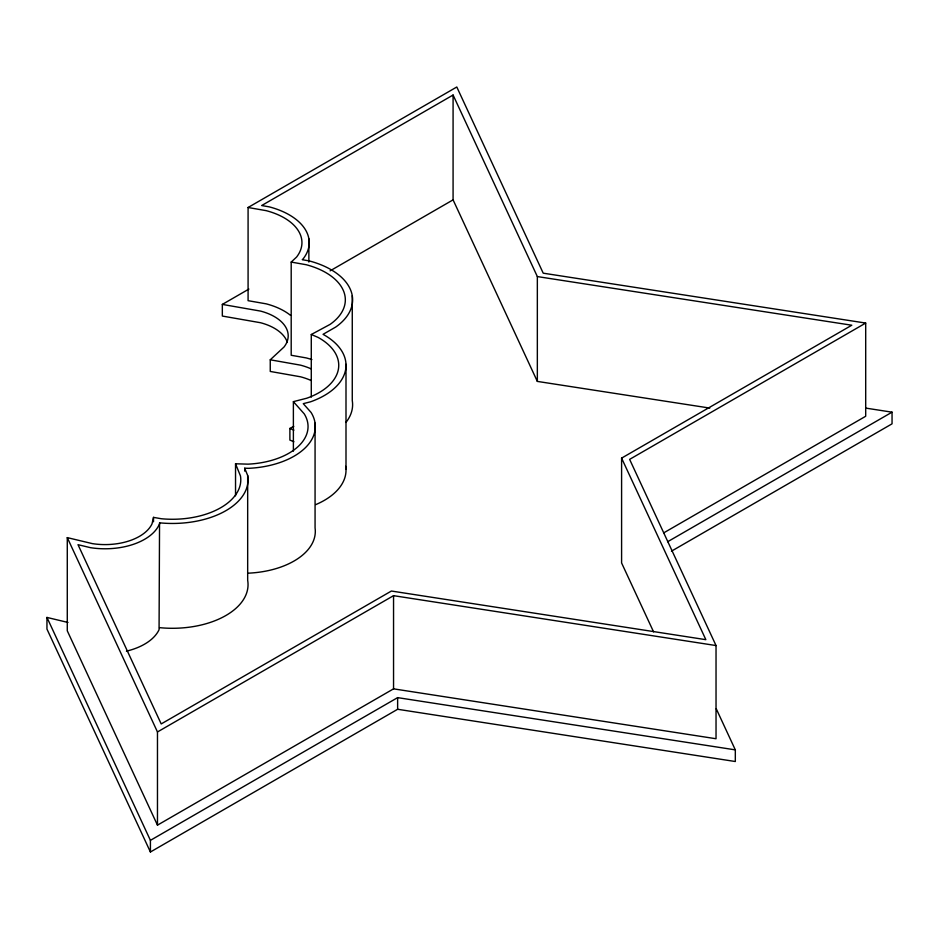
<?xml version="1.0" encoding="UTF-8"?>
<svg xmlns="http://www.w3.org/2000/svg" width="939" height="939" viewBox="0 0 939 939"><rect width="100%" height="100%" fill="white"/><g stroke="black" fill="none" stroke-linecap="round" stroke-linejoin="round"><path stroke-width="1.41" d="M311.279 397.127L311.279 334.507L318.039 337.371A66.833 38.593 0 0 1 306.713 398.242L293.379 401.646L304.224 413.853A65.319 37.713 0 0 1 248.06 464.148L235.536 463.784L240.454 475.92A68.347 39.461 0 0 1 161.332 518.739L153.515 517.377L152.059 523.762A48.687 28.111 0 0 1 92.421 543.634L67.279 537.624L67.279 630.808L157.47 825.146L393.547 688.85L716.034 738.735L716.034 645.551L629.623 459.371L865.699 323.063L865.699 416.259L663.896 532.765M244.715 468.209L247.673 475.51A75.613 43.652 0 0 1 160.158 522.882L159.067 524.842A55.953 32.302 0 0 1 90.543 547.683L78.019 544.69L161.203 723.934L391.399 591.03L705.858 639.67L621.595 458.126L851.79 325.223L537.343 276.571L453.079 95.027L261.676 205.535L269.211 206.85A68.054 39.285 0 0 1 303.156 258.835L302.241 259.692L309.271 260.925A74.099 42.783 0 0 1 335.669 327.077L323.051 334.331A74.099 42.783 0 0 1 310.492 401.822L303.262 403.664L311.067 412.444A72.585 41.903 0 0 1 248.647 468.326L244.715 468.209L244.715 471.12M159.548 522.777L159.067 629.682A55.953 32.302 0 0 1 126.436 651.161M311.901 359.602A66.833 38.593 0 0 0 306.255 357.923L291.196 355.271L291.196 262.075L296.536 257.11A60.789 35.095 0 0 0 266.218 210.665L248.084 207.496L248.084 300.68L266.218 303.849A60.789 35.095 0 0 1 290.55 315.375M311.091 380.495A53.077 30.647 0 0 0 300.539 376.797L270.256 371.445L270.256 359.801L284.012 347.019A47.032 27.149 0 0 0 260.549 311.091L222.332 304.412L222.332 316.056L260.549 322.734A47.032 27.149 0 0 1 287.381 342.465M248.084 207.496L456.8 86.998L543.212 273.179L865.699 323.063M222.332 304.412L248.894 289.083M330.117 270.843L453.079 199.854L453.079 95.027M157.47 825.146L157.47 731.962L393.547 595.666L716.034 645.551M150.416 852.002L150.416 840.358L397.631 697.63L735.319 749.874L735.319 761.517L397.631 709.274L150.416 852.002L46.95 629.071L46.95 617.428L67.96 622.451M667.652 541.733L892.05 412.174L892.05 423.829L671.455 551.181M311.279 334.507L330.058 324.401A66.833 38.593 0 0 0 306.255 264.739L291.196 262.075M293.895 441.764L289.893 440.086L289.893 428.43L293.754 426.365M865.958 408.136L892.05 412.174M453.079 199.854L537.343 381.41L709.778 408.078M159.548 627.604L160.158 627.71A75.613 43.652 0 0 0 247.673 580.337L247.673 475.51M270.256 359.801L300.539 365.154A53.077 30.647 0 0 1 311.091 368.839M289.893 428.43L293.895 430.121M716.246 708.757L735.319 749.874M653.579 631.865L621.595 562.954L621.595 458.126M67.279 537.624L157.47 731.962M46.95 617.428L150.416 840.358M537.343 276.571L537.343 381.41M397.631 697.63L397.631 709.274M393.547 595.666L393.547 688.85M352.266 295.762L352.266 400.601A74.099 42.783 0 0 1 345.928 422.444M345.998 364.273L345.998 469.113M315.07 423.137L315.07 527.964A72.585 41.903 0 0 1 248.647 573.154M308.872 238.776L308.872 262.063M293.379 401.646L293.379 451.154M235.536 463.784L235.536 495.815M153.515 517.377L153.515 521.744M345.728 466.319A74.099 42.783 0 0 1 315.844 504.583"/></g></svg>
